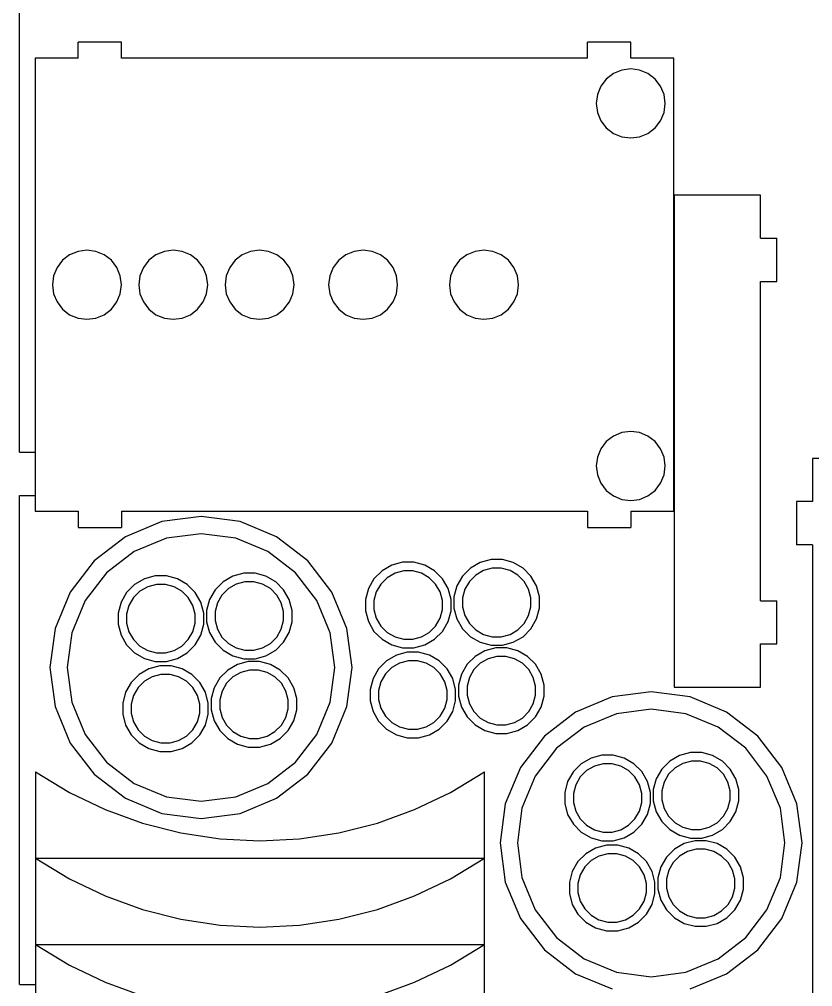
# Model space of a CAD drawing. Header units: inches. Extents: x 0.5 to 30.3, y 0.5 to 37.2.
# Drawn here: x 10.27 to 19.46, y 7.68 to 18.89 of the extents above; entities that cross this region are included whole.
import ezdxf

# ---------------------------------------------------------------- set-up
doc = ezdxf.new("R2010")
doc.units = ezdxf.units.IN
doc.header["$MEASUREMENT"] = 0
doc.layers.get('0').update_dxf_attribs({"color": 13, "true_color": 0xff5454})

msp = doc.modelspace()

# ---------------------------------------------------------------- linework, layer by layer
at = {"color": 96, "true_color": 0x006600}
for p, q in [((10.273, 13.876, 0.013), (10.273, 19.543, 0.013)), ((10.461, 13.376, 0.013), (10.461, 13.876, 0.013)), ((10.273, 7.71, 0.013), (10.273, 13.376, 0.013))]:
    msp.add_line(p, q, dxfattribs=at)
for p, q in [((11.456, 18.629, 0.013), (10.956, 18.629, 0.013)), ((10.956, 18.442, 0.013), (10.956, 18.629, 0.013)), ((11.456, 18.442, 0.013), (11.456, 18.629, 0.013)), ((17.356, 18.629, 0.013), (16.856, 18.629, 0.013)), ((16.856, 18.442, 0.013), (16.856, 18.629, 0.013)), ((17.356, 18.442, 0.013), (17.356, 18.629, 0.013)), ((10.456, 18.442, 0.013), (10.456, 13.876, 0.013)), ((10.956, 18.442, 0.013), (10.456, 18.442, 0.013)), ((16.856, 18.442, 0.013), (11.456, 18.442, 0.013)), ((17.856, 18.442, 0.013), (17.356, 18.442, 0.013)), ((17.856, 13.192, 0.013), (17.856, 18.442, 0.013)), ((17.253, 18.303, 0.013), (17.156, 18.263, 0.013)), ((17.356, 18.317, 0.013), (17.253, 18.303, 0.013)), ((17.46, 18.303, 0.013), (17.356, 18.317, 0.013)), ((17.556, 18.263, 0.013), (17.46, 18.303, 0.013)), ((17.073, 18.2, 0.013), (17.01, 18.117, 0.013)), ((17.156, 18.263, 0.013), (17.073, 18.2, 0.013)), ((17.639, 18.2, 0.013), (17.556, 18.263, 0.013)), ((17.703, 18.117, 0.013), (17.639, 18.2, 0.013)), ((17.01, 18.117, 0.013), (16.97, 18.02, 0.013)), ((17.743, 18.02, 0.013), (17.703, 18.117, 0.013)), ((16.97, 18.02, 0.013), (16.956, 17.917, 0.013)), ((17.756, 17.917, 0.013), (17.743, 18.02, 0.013)), ((16.956, 17.917, 0.013), (16.97, 17.813, 0.013)), ((17.743, 17.813, 0.013), (17.756, 17.917, 0.013)), ((16.97, 17.813, 0.013), (17.01, 17.717, 0.013)), ((17.01, 17.717, 0.013), (17.073, 17.634, 0.013)), ((17.639, 17.634, 0.013), (17.703, 17.717, 0.013)), ((17.703, 17.717, 0.013), (17.743, 17.813, 0.013)), ((17.073, 17.634, 0.013), (17.156, 17.57, 0.013)), ((17.556, 17.57, 0.013), (17.639, 17.634, 0.013)), ((17.156, 17.57, 0.013), (17.253, 17.53, 0.013)), ((17.253, 17.53, 0.013), (17.356, 17.517, 0.013)), ((17.356, 17.517, 0.013), (17.46, 17.53, 0.013)), ((17.46, 17.53, 0.013), (17.556, 17.57, 0.013)), ((17.861, 16.856, 0.013), (17.861, 11.156, 0.013)), ((18.861, 16.856, 0.013), (17.861, 16.856, 0.013)), ((18.861, 16.356, 0.013), (18.861, 16.856, 0.013)), ((18.861, 16.356, 0.013), (19.048, 16.356, 0.013)), ((19.048, 15.856, 0.013), (19.048, 16.356, 0.013)), ((10.856, 16.163, 0.013), (10.773, 16.1, 0.013)), ((10.953, 16.203, 0.013), (10.856, 16.163, 0.013)), ((11.056, 16.217, 0.013), (10.953, 16.203, 0.013)), ((11.16, 16.203, 0.013), (11.056, 16.217, 0.013)), ((11.256, 16.163, 0.013), (11.16, 16.203, 0.013)), ((11.339, 16.1, 0.013), (11.256, 16.163, 0.013)), ((11.856, 16.163, 0.013), (11.773, 16.1, 0.013)), ((11.953, 16.203, 0.013), (11.856, 16.163, 0.013)), ((12.056, 16.217, 0.013), (11.953, 16.203, 0.013)), ((12.16, 16.203, 0.013), (12.056, 16.217, 0.013)), ((12.256, 16.163, 0.013), (12.16, 16.203, 0.013)), ((12.339, 16.1, 0.013), (12.256, 16.163, 0.013)), ((12.856, 16.163, 0.013), (12.773, 16.1, 0.013)), ((12.953, 16.203, 0.013), (12.856, 16.163, 0.013)), ((13.056, 16.217, 0.013), (12.953, 16.203, 0.013)), ((13.16, 16.203, 0.013), (13.056, 16.217, 0.013)), ((13.256, 16.163, 0.013), (13.16, 16.203, 0.013)), ((13.339, 16.1, 0.013), (13.256, 16.163, 0.013)), ((14.056, 16.163, 0.013), (13.973, 16.1, 0.013)), ((14.153, 16.203, 0.013), (14.056, 16.163, 0.013)), ((14.256, 16.217, 0.013), (14.153, 16.203, 0.013)), ((14.36, 16.203, 0.013), (14.256, 16.217, 0.013)), ((14.456, 16.163, 0.013), (14.36, 16.203, 0.013)), ((14.539, 16.1, 0.013), (14.456, 16.163, 0.013)), ((15.456, 16.163, 0.013), (15.373, 16.1, 0.013)), ((15.553, 16.203, 0.013), (15.456, 16.163, 0.013)), ((15.656, 16.217, 0.013), (15.553, 16.203, 0.013)), ((15.76, 16.203, 0.013), (15.656, 16.217, 0.013)), ((15.856, 16.163, 0.013), (15.76, 16.203, 0.013)), ((15.939, 16.1, 0.013), (15.856, 16.163, 0.013)), ((10.773, 16.1, 0.013), (10.71, 16.017, 0.013)), ((11.403, 16.017, 0.013), (11.339, 16.1, 0.013)), ((11.773, 16.1, 0.013), (11.71, 16.017, 0.013)), ((12.403, 16.017, 0.013), (12.339, 16.1, 0.013)), ((12.773, 16.1, 0.013), (12.71, 16.017, 0.013)), ((13.403, 16.017, 0.013), (13.339, 16.1, 0.013)), ((13.973, 16.1, 0.013), (13.91, 16.017, 0.013)), ((14.603, 16.017, 0.013), (14.539, 16.1, 0.013)), ((15.373, 16.1, 0.013), (15.31, 16.017, 0.013)), ((16.003, 16.017, 0.013), (15.939, 16.1, 0.013)), ((10.67, 15.92, 0.013), (10.656, 15.817, 0.013)), ((10.71, 16.017, 0.013), (10.67, 15.92, 0.013)), ((11.443, 15.92, 0.013), (11.403, 16.017, 0.013)), ((11.456, 15.817, 0.013), (11.443, 15.92, 0.013)), ((11.67, 15.92, 0.013), (11.656, 15.817, 0.013)), ((11.71, 16.017, 0.013), (11.67, 15.92, 0.013)), ((12.443, 15.92, 0.013), (12.403, 16.017, 0.013)), ((12.456, 15.817, 0.013), (12.443, 15.92, 0.013)), ((12.67, 15.92, 0.013), (12.656, 15.817, 0.013)), ((12.71, 16.017, 0.013), (12.67, 15.92, 0.013)), ((13.443, 15.92, 0.013), (13.403, 16.017, 0.013)), ((13.456, 15.817, 0.013), (13.443, 15.92, 0.013)), ((13.87, 15.92, 0.013), (13.856, 15.817, 0.013)), ((13.91, 16.017, 0.013), (13.87, 15.92, 0.013)), ((14.643, 15.92, 0.013), (14.603, 16.017, 0.013)), ((14.656, 15.817, 0.013), (14.643, 15.92, 0.013)), ((15.27, 15.92, 0.013), (15.256, 15.817, 0.013)), ((15.31, 16.017, 0.013), (15.27, 15.92, 0.013)), ((16.043, 15.92, 0.013), (16.003, 16.017, 0.013)), ((16.056, 15.817, 0.013), (16.043, 15.92, 0.013)), ((10.656, 15.817, 0.013), (10.67, 15.713, 0.013)), ((11.443, 15.713, 0.013), (11.456, 15.817, 0.013)), ((11.656, 15.817, 0.013), (11.67, 15.713, 0.013)), ((12.443, 15.713, 0.013), (12.456, 15.817, 0.013)), ((12.656, 15.817, 0.013), (12.67, 15.713, 0.013)), ((13.443, 15.713, 0.013), (13.456, 15.817, 0.013)), ((13.856, 15.817, 0.013), (13.87, 15.713, 0.013)), ((14.643, 15.713, 0.013), (14.656, 15.817, 0.013)), ((15.256, 15.817, 0.013), (15.27, 15.713, 0.013)), ((16.043, 15.713, 0.013), (16.056, 15.817, 0.013)), ((18.861, 12.156, 0.013), (18.861, 15.856, 0.013)), ((18.861, 15.856, 0.013), (19.048, 15.856, 0.013)), ((10.67, 15.713, 0.013), (10.71, 15.617, 0.013)), ((11.403, 15.617, 0.013), (11.443, 15.713, 0.013)), ((11.67, 15.713, 0.013), (11.71, 15.617, 0.013)), ((12.403, 15.617, 0.013), (12.443, 15.713, 0.013)), ((12.67, 15.713, 0.013), (12.71, 15.617, 0.013)), ((13.403, 15.617, 0.013), (13.443, 15.713, 0.013)), ((13.87, 15.713, 0.013), (13.91, 15.617, 0.013)), ((14.603, 15.617, 0.013), (14.643, 15.713, 0.013)), ((15.27, 15.713, 0.013), (15.31, 15.617, 0.013)), ((16.003, 15.617, 0.013), (16.043, 15.713, 0.013)), ((10.71, 15.617, 0.013), (10.773, 15.534, 0.013)), ((11.339, 15.534, 0.013), (11.403, 15.617, 0.013)), ((11.71, 15.617, 0.013), (11.773, 15.534, 0.013)), ((12.339, 15.534, 0.013), (12.403, 15.617, 0.013)), ((12.71, 15.617, 0.013), (12.773, 15.534, 0.013)), ((13.339, 15.534, 0.013), (13.403, 15.617, 0.013)), ((13.91, 15.617, 0.013), (13.973, 15.534, 0.013)), ((14.539, 15.534, 0.013), (14.603, 15.617, 0.013)), ((15.31, 15.617, 0.013), (15.373, 15.534, 0.013)), ((15.939, 15.534, 0.013), (16.003, 15.617, 0.013)), ((10.773, 15.534, 0.013), (10.856, 15.47, 0.013)), ((10.856, 15.47, 0.013), (10.953, 15.43, 0.013)), ((11.16, 15.43, 0.013), (11.256, 15.47, 0.013)), ((11.256, 15.47, 0.013), (11.339, 15.534, 0.013)), ((11.773, 15.534, 0.013), (11.856, 15.47, 0.013)), ((11.856, 15.47, 0.013), (11.953, 15.43, 0.013)), ((12.16, 15.43, 0.013), (12.256, 15.47, 0.013)), ((12.256, 15.47, 0.013), (12.339, 15.534, 0.013)), ((12.773, 15.534, 0.013), (12.856, 15.47, 0.013)), ((12.856, 15.47, 0.013), (12.953, 15.43, 0.013)), ((13.16, 15.43, 0.013), (13.256, 15.47, 0.013)), ((13.256, 15.47, 0.013), (13.339, 15.534, 0.013)), ((13.973, 15.534, 0.013), (14.056, 15.47, 0.013)), ((14.056, 15.47, 0.013), (14.153, 15.43, 0.013)), ((14.36, 15.43, 0.013), (14.456, 15.47, 0.013)), ((14.456, 15.47, 0.013), (14.539, 15.534, 0.013)), ((15.373, 15.534, 0.013), (15.456, 15.47, 0.013)), ((15.456, 15.47, 0.013), (15.553, 15.43, 0.013)), ((15.76, 15.43, 0.013), (15.856, 15.47, 0.013)), ((15.856, 15.47, 0.013), (15.939, 15.534, 0.013)), ((10.953, 15.43, 0.013), (11.056, 15.417, 0.013)), ((11.056, 15.417, 0.013), (11.16, 15.43, 0.013)), ((11.953, 15.43, 0.013), (12.056, 15.417, 0.013)), ((12.056, 15.417, 0.013), (12.16, 15.43, 0.013)), ((12.953, 15.43, 0.013), (13.056, 15.417, 0.013)), ((13.056, 15.417, 0.013), (13.16, 15.43, 0.013)), ((14.153, 15.43, 0.013), (14.256, 15.417, 0.013)), ((14.256, 15.417, 0.013), (14.36, 15.43, 0.013)), ((15.553, 15.43, 0.013), (15.656, 15.417, 0.013)), ((15.656, 15.417, 0.013), (15.76, 15.43, 0.013)), ((17.156, 14.063, 0.013), (17.073, 14, 0.013)), ((17.253, 14.103, 0.013), (17.156, 14.063, 0.013)), ((17.356, 14.117, 0.013), (17.253, 14.103, 0.013)), ((17.46, 14.103, 0.013), (17.356, 14.117, 0.013)), ((17.556, 14.063, 0.013), (17.46, 14.103, 0.013)), ((17.639, 14, 0.013), (17.556, 14.063, 0.013)), ((17.01, 13.917, 0.013), (16.97, 13.82, 0.013)), ((17.073, 14, 0.013), (17.01, 13.917, 0.013)), ((17.703, 13.917, 0.013), (17.639, 14, 0.013)), ((17.743, 13.82, 0.013), (17.703, 13.917, 0.013)), ((10.273, 13.876, 0.013), (10.456, 13.876, 0.013)), ((10.456, 13.876, 0.013), (10.461, 13.876, 0.013)), ((10.456, 13.876, 0.013), (10.456, 13.376, 0.013)), ((16.97, 13.82, 0.013), (16.956, 13.717, 0.013)), ((17.756, 13.717, 0.013), (17.743, 13.82, 0.013)), ((24.714, 13.804, 0.001), (19.464, 13.804, 0.001)), ((19.464, 13.804, 0.001), (19.464, 13.304, 0.001)), ((16.956, 13.717, 0.013), (16.97, 13.613, 0.013)), ((17.743, 13.613, 0.013), (17.756, 13.717, 0.013)), ((16.97, 13.613, 0.013), (17.01, 13.517, 0.013)), ((17.703, 13.517, 0.013), (17.743, 13.613, 0.013)), ((17.01, 13.517, 0.013), (17.073, 13.434, 0.013)), ((17.639, 13.434, 0.013), (17.703, 13.517, 0.013)), ((10.273, 13.376, 0.013), (10.456, 13.376, 0.013)), ((10.456, 13.376, 0.013), (10.461, 13.376, 0.013)), ((10.456, 13.376, 0.013), (10.456, 13.192, 0.013)), ((17.073, 13.434, 0.013), (17.156, 13.37, 0.013)), ((17.156, 13.37, 0.013), (17.253, 13.33, 0.013)), ((17.46, 13.33, 0.013), (17.556, 13.37, 0.013)), ((17.556, 13.37, 0.013), (17.639, 13.434, 0.013)), ((17.253, 13.33, 0.013), (17.356, 13.317, 0.013)), ((17.356, 13.317, 0.013), (17.46, 13.33, 0.013)), ((19.464, 13.304, 0.001), (19.277, 13.304, 0.001)), ((19.277, 13.304, 0.001), (19.277, 12.804, 0.001)), ((10.456, 13.192, 0.013), (10.956, 13.192, 0.013)), ((10.956, 13.192, 0.013), (10.956, 13.004, 0.013)), ((11.456, 13.192, 0.013), (11.456, 13.004, 0.013)), ((11.456, 13.192, 0.013), (16.856, 13.192, 0.013)), ((12.378, 13.132, 0.001), (11.925, 13.073, 0.001)), ((12.831, 13.073, 0.001), (12.378, 13.132, 0.001)), ((16.856, 13.192, 0.013), (16.856, 13.004, 0.013)), ((17.356, 13.192, 0.013), (17.356, 13.004, 0.013)), ((17.356, 13.192, 0.013), (17.856, 13.192, 0.013)), ((10.956, 13.004, 0.013), (11.456, 13.004, 0.013)), ((11.925, 13.073, 0.001), (11.503, 12.898, 0.001)), ((13.253, 12.898, 0.001), (12.831, 13.073, 0.001)), ((16.856, 13.004, 0.013), (17.356, 13.004, 0.013)), ((11.503, 12.898, 0.001), (11.141, 12.62, 0.001)), ((12.378, 12.932, 0.001), (11.977, 12.88, 0.001)), ((12.78, 12.88, 0.001), (12.378, 12.932, 0.001)), ((13.616, 12.62, 0.001), (13.253, 12.898, 0.001)), ((11.977, 12.88, 0.001), (11.603, 12.725, 0.001)), ((13.153, 12.725, 0.001), (12.78, 12.88, 0.001)), ((19.464, 12.804, 0.001), (19.277, 12.804, 0.001)), ((19.464, 12.804, 0.001), (19.464, 1.554, 0.001)), ((11.603, 12.725, 0.001), (11.282, 12.478, 0.001)), ((13.474, 12.478, 0.001), (13.153, 12.725, 0.001)), ((11.141, 12.62, 0.001), (10.863, 12.257, 0.001)), ((13.894, 12.257, 0.001), (13.616, 12.62, 0.001)), ((14.588, 12.568, 0.001), (14.475, 12.502, 0.001)), ((14.714, 12.601, 0.001), (14.588, 12.568, 0.001)), ((14.844, 12.601, 0.001), (14.714, 12.601, 0.001)), ((14.97, 12.568, 0.001), (14.844, 12.601, 0.001)), ((15.083, 12.502, 0.001), (14.97, 12.568, 0.001)), ((15.613, 12.598, 0.001), (15.5, 12.533, 0.001)), ((15.739, 12.632, 0.001), (15.613, 12.598, 0.001)), ((15.87, 12.632, 0.001), (15.739, 12.632, 0.001)), ((15.996, 12.598, 0.001), (15.87, 12.632, 0.001)), ((16.109, 12.533, 0.001), (15.996, 12.598, 0.001)), ((11.282, 12.478, 0.001), (11.036, 12.157, 0.001)), ((11.848, 12.444, 0.001), (11.722, 12.41, 0.001)), ((11.978, 12.444, 0.001), (11.848, 12.444, 0.001)), ((12.104, 12.41, 0.001), (11.978, 12.444, 0.001)), ((12.747, 12.44, 0.001), (12.634, 12.375, 0.001)), ((12.873, 12.474, 0.001), (12.747, 12.44, 0.001)), ((13.004, 12.474, 0.001), (12.873, 12.474, 0.001)), ((13.13, 12.44, 0.001), (13.004, 12.474, 0.001)), ((13.243, 12.375, 0.001), (13.13, 12.44, 0.001)), ((13.721, 12.157, 0.001), (13.474, 12.478, 0.001)), ((14.475, 12.502, 0.001), (14.382, 12.41, 0.001)), ((14.626, 12.475, 0.001), (14.536, 12.423, 0.001)), ((14.727, 12.502, 0.001), (14.626, 12.475, 0.001)), ((14.831, 12.502, 0.001), (14.727, 12.502, 0.001)), ((14.932, 12.475, 0.001), (14.831, 12.502, 0.001)), ((15.023, 12.423, 0.001), (14.932, 12.475, 0.001)), ((15.176, 12.41, 0.001), (15.083, 12.502, 0.001)), ((15.408, 12.44, 0.001), (15.343, 12.327, 0.001)), ((15.5, 12.533, 0.001), (15.408, 12.44, 0.001)), ((15.561, 12.453, 0.001), (15.487, 12.379, 0.001)), ((15.651, 12.505, 0.001), (15.561, 12.453, 0.001)), ((15.752, 12.533, 0.001), (15.651, 12.505, 0.001)), ((15.857, 12.533, 0.001), (15.752, 12.533, 0.001)), ((15.958, 12.505, 0.001), (15.857, 12.533, 0.001)), ((16.048, 12.453, 0.001), (15.958, 12.505, 0.001)), ((16.122, 12.379, 0.001), (16.048, 12.453, 0.001)), ((16.201, 12.44, 0.001), (16.109, 12.533, 0.001)), ((16.266, 12.327, 0.001), (16.201, 12.44, 0.001)), ((11.609, 12.345, 0.001), (11.516, 12.252, 0.001)), ((11.722, 12.41, 0.001), (11.609, 12.345, 0.001)), ((11.861, 12.345, 0.001), (11.76, 12.318, 0.001)), ((11.965, 12.345, 0.001), (11.861, 12.345, 0.001)), ((12.066, 12.318, 0.001), (11.965, 12.345, 0.001)), ((12.217, 12.345, 0.001), (12.104, 12.41, 0.001)), ((12.31, 12.252, 0.001), (12.217, 12.345, 0.001)), ((12.634, 12.375, 0.001), (12.542, 12.283, 0.001)), ((12.785, 12.348, 0.001), (12.695, 12.296, 0.001)), ((12.886, 12.375, 0.001), (12.785, 12.348, 0.001)), ((12.991, 12.375, 0.001), (12.886, 12.375, 0.001)), ((13.092, 12.348, 0.001), (12.991, 12.375, 0.001)), ((13.182, 12.296, 0.001), (13.092, 12.348, 0.001)), ((13.335, 12.283, 0.001), (13.243, 12.375, 0.001)), ((14.382, 12.41, 0.001), (14.317, 12.297, 0.001)), ((14.462, 12.349, 0.001), (14.409, 12.259, 0.001)), ((14.536, 12.423, 0.001), (14.462, 12.349, 0.001)), ((15.096, 12.349, 0.001), (15.023, 12.423, 0.001)), ((15.149, 12.259, 0.001), (15.096, 12.349, 0.001)), ((15.241, 12.297, 0.001), (15.176, 12.41, 0.001)), ((15.487, 12.379, 0.001), (15.435, 12.289, 0.001)), ((16.174, 12.289, 0.001), (16.122, 12.379, 0.001)), ((10.863, 12.257, 0.001), (10.688, 11.835, 0.001)), ((11.516, 12.252, 0.001), (11.451, 12.139, 0.001)), ((11.669, 12.265, 0.001), (11.596, 12.192, 0.001)), ((11.76, 12.318, 0.001), (11.669, 12.265, 0.001)), ((12.156, 12.265, 0.001), (12.066, 12.318, 0.001)), ((12.23, 12.192, 0.001), (12.156, 12.265, 0.001)), ((12.375, 12.139, 0.001), (12.31, 12.252, 0.001)), ((12.542, 12.283, 0.001), (12.476, 12.17, 0.001)), ((12.621, 12.222, 0.001), (12.569, 12.131, 0.001)), ((12.695, 12.296, 0.001), (12.621, 12.222, 0.001)), ((13.256, 12.222, 0.001), (13.182, 12.296, 0.001)), ((13.308, 12.131, 0.001), (13.256, 12.222, 0.001)), ((13.4, 12.17, 0.001), (13.335, 12.283, 0.001)), ((14.069, 11.835, 0.001), (13.894, 12.257, 0.001)), ((14.317, 12.297, 0.001), (14.283, 12.171, 0.001)), ((14.409, 12.259, 0.001), (14.382, 12.158, 0.001)), ((15.176, 12.158, 0.001), (15.149, 12.259, 0.001)), ((15.275, 12.171, 0.001), (15.241, 12.297, 0.001)), ((15.343, 12.327, 0.001), (15.309, 12.201, 0.001)), ((15.435, 12.289, 0.001), (15.408, 12.188, 0.001)), ((16.201, 12.188, 0.001), (16.174, 12.289, 0.001)), ((16.3, 12.201, 0.001), (16.266, 12.327, 0.001)), ((11.036, 12.157, 0.001), (10.881, 11.784, 0.001)), ((11.451, 12.139, 0.001), (11.417, 12.013, 0.001)), ((11.596, 12.192, 0.001), (11.543, 12.101, 0.001)), ((12.282, 12.101, 0.001), (12.23, 12.192, 0.001)), ((12.409, 12.013, 0.001), (12.375, 12.139, 0.001)), ((12.476, 12.17, 0.001), (12.443, 12.044, 0.001)), ((12.569, 12.131, 0.001), (12.542, 12.03, 0.001)), ((13.335, 12.03, 0.001), (13.308, 12.131, 0.001)), ((13.434, 12.044, 0.001), (13.4, 12.17, 0.001)), ((13.876, 11.784, 0.001), (13.721, 12.157, 0.001)), ((14.283, 12.171, 0.001), (14.283, 12.04, 0.001)), ((14.382, 12.158, 0.001), (14.382, 12.054, 0.001)), ((15.176, 12.054, 0.001), (15.176, 12.158, 0.001)), ((15.275, 12.04, 0.001), (15.275, 12.171, 0.001)), ((15.309, 12.201, 0.001), (15.309, 12.071, 0.001)), ((15.408, 12.188, 0.001), (15.408, 12.084, 0.001)), ((16.201, 12.084, 0.001), (16.201, 12.188, 0.001)), ((16.3, 12.071, 0.001), (16.3, 12.201, 0.001)), ((18.861, 12.156, 0.013), (19.048, 12.156, 0.013)), ((19.048, 11.656, 0.013), (19.048, 12.156, 0.013)), ((11.417, 12.013, 0.001), (11.417, 11.883, 0.001)), ((11.543, 12.101, 0.001), (11.516, 12, 0.001)), ((11.516, 12, 0.001), (11.516, 11.896, 0.001)), ((12.31, 12, 0.001), (12.282, 12.101, 0.001)), ((12.31, 11.896, 0.001), (12.31, 12, 0.001)), ((12.409, 11.883, 0.001), (12.409, 12.013, 0.001)), ((12.443, 12.044, 0.001), (12.443, 11.913, 0.001)), ((12.542, 12.03, 0.001), (12.542, 11.926, 0.001)), ((13.335, 11.926, 0.001), (13.335, 12.03, 0.001)), ((13.434, 11.913, 0.001), (13.434, 12.044, 0.001)), ((14.283, 12.04, 0.001), (14.317, 11.914, 0.001)), ((14.382, 12.054, 0.001), (14.409, 11.953, 0.001)), ((15.149, 11.953, 0.001), (15.176, 12.054, 0.001)), ((15.241, 11.914, 0.001), (15.275, 12.04, 0.001)), ((15.309, 12.071, 0.001), (15.343, 11.945, 0.001)), ((15.408, 12.084, 0.001), (15.435, 11.983, 0.001)), ((16.174, 11.983, 0.001), (16.201, 12.084, 0.001)), ((16.266, 11.945, 0.001), (16.3, 12.071, 0.001)), ((11.417, 11.883, 0.001), (11.451, 11.757, 0.001)), ((11.516, 11.896, 0.001), (11.543, 11.795, 0.001)), ((12.282, 11.795, 0.001), (12.31, 11.896, 0.001)), ((12.375, 11.757, 0.001), (12.409, 11.883, 0.001)), ((12.443, 11.913, 0.001), (12.476, 11.787, 0.001)), ((12.542, 11.926, 0.001), (12.569, 11.825, 0.001)), ((13.308, 11.825, 0.001), (13.335, 11.926, 0.001)), ((13.4, 11.787, 0.001), (13.434, 11.913, 0.001)), ((14.317, 11.914, 0.001), (14.382, 11.801, 0.001)), ((14.409, 11.953, 0.001), (14.462, 11.862, 0.001)), ((15.096, 11.862, 0.001), (15.149, 11.953, 0.001)), ((15.176, 11.801, 0.001), (15.241, 11.914, 0.001)), ((15.343, 11.945, 0.001), (15.408, 11.832, 0.001)), ((15.435, 11.983, 0.001), (15.487, 11.892, 0.001)), ((15.487, 11.892, 0.001), (15.561, 11.819, 0.001)), ((16.048, 11.819, 0.001), (16.122, 11.892, 0.001)), ((16.122, 11.892, 0.001), (16.174, 11.983, 0.001)), ((16.201, 11.832, 0.001), (16.266, 11.945, 0.001)), ((10.688, 11.835, 0.001), (10.628, 11.382, 0.001)), ((10.881, 11.784, 0.001), (10.828, 11.382, 0.001)), ((11.543, 11.795, 0.001), (11.596, 11.705, 0.001)), ((12.23, 11.705, 0.001), (12.282, 11.795, 0.001)), ((12.476, 11.787, 0.001), (12.542, 11.674, 0.001)), ((12.569, 11.825, 0.001), (12.621, 11.735, 0.001)), ((13.256, 11.735, 0.001), (13.308, 11.825, 0.001)), ((13.335, 11.674, 0.001), (13.4, 11.787, 0.001)), ((13.928, 11.382, 0.001), (13.876, 11.784, 0.001)), ((14.128, 11.382, 0.001), (14.069, 11.835, 0.001)), ((14.382, 11.801, 0.001), (14.475, 11.709, 0.001)), ((14.462, 11.862, 0.001), (14.536, 11.788, 0.001)), ((14.536, 11.788, 0.001), (14.626, 11.736, 0.001)), ((14.932, 11.736, 0.001), (15.023, 11.788, 0.001)), ((15.023, 11.788, 0.001), (15.096, 11.862, 0.001)), ((15.083, 11.709, 0.001), (15.176, 11.801, 0.001)), ((15.408, 11.832, 0.001), (15.5, 11.739, 0.001)), ((15.561, 11.819, 0.001), (15.651, 11.766, 0.001)), ((15.958, 11.766, 0.001), (16.048, 11.819, 0.001)), ((16.109, 11.739, 0.001), (16.201, 11.832, 0.001)), ((11.451, 11.757, 0.001), (11.516, 11.644, 0.001)), ((11.596, 11.705, 0.001), (11.669, 11.631, 0.001)), ((12.156, 11.631, 0.001), (12.23, 11.705, 0.001)), ((12.31, 11.644, 0.001), (12.375, 11.757, 0.001)), ((12.542, 11.674, 0.001), (12.634, 11.582, 0.001)), ((12.621, 11.735, 0.001), (12.695, 11.661, 0.001)), ((12.695, 11.661, 0.001), (12.785, 11.609, 0.001)), ((13.092, 11.609, 0.001), (13.182, 11.661, 0.001)), ((13.182, 11.661, 0.001), (13.256, 11.735, 0.001)), ((13.243, 11.582, 0.001), (13.335, 11.674, 0.001)), ((14.475, 11.709, 0.001), (14.588, 11.644, 0.001)), ((14.626, 11.736, 0.001), (14.727, 11.709, 0.001)), ((14.727, 11.709, 0.001), (14.831, 11.709, 0.001)), ((14.831, 11.709, 0.001), (14.932, 11.736, 0.001)), ((14.97, 11.644, 0.001), (15.083, 11.709, 0.001)), ((15.5, 11.739, 0.001), (15.613, 11.674, 0.001)), ((15.613, 11.674, 0.001), (15.739, 11.64, 0.001)), ((15.651, 11.766, 0.001), (15.752, 11.739, 0.001)), ((15.752, 11.739, 0.001), (15.857, 11.739, 0.001)), ((15.857, 11.739, 0.001), (15.958, 11.766, 0.001)), ((15.87, 11.64, 0.001), (15.996, 11.674, 0.001)), ((15.996, 11.674, 0.001), (16.109, 11.739, 0.001)), ((18.861, 11.156, 0.013), (18.861, 11.656, 0.013)), ((18.861, 11.656, 0.013), (19.048, 11.656, 0.013)), ((11.516, 11.644, 0.001), (11.609, 11.551, 0.001)), ((11.609, 11.551, 0.001), (11.722, 11.486, 0.001)), ((11.669, 11.631, 0.001), (11.76, 11.578, 0.001)), ((11.76, 11.578, 0.001), (11.861, 11.551, 0.001)), ((11.861, 11.551, 0.001), (11.965, 11.551, 0.001)), ((11.965, 11.551, 0.001), (12.066, 11.578, 0.001)), ((12.066, 11.578, 0.001), (12.156, 11.631, 0.001)), ((12.104, 11.486, 0.001), (12.217, 11.551, 0.001)), ((12.217, 11.551, 0.001), (12.31, 11.644, 0.001)), ((12.634, 11.582, 0.001), (12.747, 11.516, 0.001)), ((12.785, 11.609, 0.001), (12.886, 11.582, 0.001)), ((12.886, 11.582, 0.001), (12.991, 11.582, 0.001)), ((12.991, 11.582, 0.001), (13.092, 11.609, 0.001)), ((13.13, 11.516, 0.001), (13.243, 11.582, 0.001)), ((14.588, 11.644, 0.001), (14.714, 11.61, 0.001)), ((14.767, 11.559, 0.001), (14.641, 11.525, 0.001)), ((14.714, 11.61, 0.001), (14.844, 11.61, 0.001)), ((14.898, 11.559, 0.001), (14.767, 11.559, 0.001)), ((14.844, 11.61, 0.001), (14.97, 11.644, 0.001)), ((15.024, 11.525, 0.001), (14.898, 11.559, 0.001)), ((15.666, 11.576, 0.001), (15.553, 11.511, 0.001)), ((15.792, 11.61, 0.001), (15.666, 11.576, 0.001)), ((15.739, 11.64, 0.001), (15.87, 11.64, 0.001)), ((15.923, 11.61, 0.001), (15.792, 11.61, 0.001)), ((16.049, 11.576, 0.001), (15.923, 11.61, 0.001)), ((16.162, 11.511, 0.001), (16.049, 11.576, 0.001)), ((11.722, 11.486, 0.001), (11.848, 11.452, 0.001)), ((11.848, 11.452, 0.001), (11.978, 11.452, 0.001)), ((11.978, 11.452, 0.001), (12.104, 11.486, 0.001)), ((12.747, 11.516, 0.001), (12.873, 11.483, 0.001)), ((12.926, 11.452, 0.001), (12.8, 11.418, 0.001)), ((12.873, 11.483, 0.001), (13.004, 11.483, 0.001)), ((13.057, 11.452, 0.001), (12.926, 11.452, 0.001)), ((13.004, 11.483, 0.001), (13.13, 11.516, 0.001)), ((13.183, 11.418, 0.001), (13.057, 11.452, 0.001)), ((14.528, 11.46, 0.001), (14.436, 11.368, 0.001)), ((14.641, 11.525, 0.001), (14.528, 11.46, 0.001)), ((14.679, 11.433, 0.001), (14.589, 11.381, 0.001)), ((14.78, 11.46, 0.001), (14.679, 11.433, 0.001)), ((14.885, 11.46, 0.001), (14.78, 11.46, 0.001)), ((14.986, 11.433, 0.001), (14.885, 11.46, 0.001)), ((15.076, 11.381, 0.001), (14.986, 11.433, 0.001)), ((15.137, 11.46, 0.001), (15.024, 11.525, 0.001)), ((15.229, 11.368, 0.001), (15.137, 11.46, 0.001)), ((15.553, 11.511, 0.001), (15.461, 11.419, 0.001)), ((15.614, 11.432, 0.001), (15.54, 11.358, 0.001)), ((15.705, 11.484, 0.001), (15.614, 11.432, 0.001)), ((15.805, 11.511, 0.001), (15.705, 11.484, 0.001)), ((15.91, 11.511, 0.001), (15.805, 11.511, 0.001)), ((16.011, 11.484, 0.001), (15.91, 11.511, 0.001)), ((16.101, 11.432, 0.001), (16.011, 11.484, 0.001)), ((16.175, 11.358, 0.001), (16.101, 11.432, 0.001)), ((16.254, 11.419, 0.001), (16.162, 11.511, 0.001)), ((10.628, 11.382, 0.001), (10.688, 10.929, 0.001)), ((10.828, 11.382, 0.001), (10.881, 10.981, 0.001)), ((11.775, 11.368, 0.001), (11.662, 11.302, 0.001)), ((11.901, 11.401, 0.001), (11.775, 11.368, 0.001)), ((12.032, 11.401, 0.001), (11.901, 11.401, 0.001)), ((12.158, 11.368, 0.001), (12.032, 11.401, 0.001)), ((12.271, 11.302, 0.001), (12.158, 11.368, 0.001)), ((12.687, 11.353, 0.001), (12.595, 11.261, 0.001)), ((12.8, 11.418, 0.001), (12.687, 11.353, 0.001)), ((12.838, 11.326, 0.001), (12.748, 11.274, 0.001)), ((12.939, 11.353, 0.001), (12.838, 11.326, 0.001)), ((13.044, 11.353, 0.001), (12.939, 11.353, 0.001)), ((13.145, 11.326, 0.001), (13.044, 11.353, 0.001)), ((13.235, 11.274, 0.001), (13.145, 11.326, 0.001)), ((13.296, 11.353, 0.001), (13.183, 11.418, 0.001)), ((13.388, 11.261, 0.001), (13.296, 11.353, 0.001)), ((13.876, 10.981, 0.001), (13.928, 11.382, 0.001)), ((14.069, 10.929, 0.001), (14.128, 11.382, 0.001)), ((14.436, 11.368, 0.001), (14.371, 11.255, 0.001)), ((14.589, 11.381, 0.001), (14.515, 11.307, 0.001)), ((15.15, 11.307, 0.001), (15.076, 11.381, 0.001)), ((15.294, 11.255, 0.001), (15.229, 11.368, 0.001)), ((15.461, 11.419, 0.001), (15.396, 11.306, 0.001)), ((15.54, 11.358, 0.001), (15.488, 11.267, 0.001)), ((16.227, 11.267, 0.001), (16.175, 11.358, 0.001)), ((16.32, 11.306, 0.001), (16.254, 11.419, 0.001)), ((11.57, 11.21, 0.001), (11.504, 11.097, 0.001)), ((11.662, 11.302, 0.001), (11.57, 11.21, 0.001)), ((11.723, 11.223, 0.001), (11.649, 11.149, 0.001)), ((11.813, 11.275, 0.001), (11.723, 11.223, 0.001)), ((11.914, 11.302, 0.001), (11.813, 11.275, 0.001)), ((12.019, 11.302, 0.001), (11.914, 11.302, 0.001)), ((12.119, 11.275, 0.001), (12.019, 11.302, 0.001)), ((12.21, 11.223, 0.001), (12.119, 11.275, 0.001)), ((12.284, 11.149, 0.001), (12.21, 11.223, 0.001)), ((12.363, 11.21, 0.001), (12.271, 11.302, 0.001)), ((12.428, 11.097, 0.001), (12.363, 11.21, 0.001)), ((12.595, 11.261, 0.001), (12.53, 11.148, 0.001)), ((12.748, 11.274, 0.001), (12.674, 11.2, 0.001)), ((13.309, 11.2, 0.001), (13.235, 11.274, 0.001)), ((13.453, 11.148, 0.001), (13.388, 11.261, 0.001)), ((14.371, 11.255, 0.001), (14.337, 11.129, 0.001)), ((14.463, 11.216, 0.001), (14.436, 11.116, 0.001)), ((14.515, 11.307, 0.001), (14.463, 11.216, 0.001)), ((15.202, 11.216, 0.001), (15.15, 11.307, 0.001)), ((15.229, 11.116, 0.001), (15.202, 11.216, 0.001)), ((15.328, 11.129, 0.001), (15.294, 11.255, 0.001)), ((15.396, 11.306, 0.001), (15.362, 11.179, 0.001)), ((15.488, 11.267, 0.001), (15.461, 11.166, 0.001)), ((16.254, 11.166, 0.001), (16.227, 11.267, 0.001)), ((16.353, 11.179, 0.001), (16.32, 11.306, 0.001)), ((11.504, 11.097, 0.001), (11.471, 10.971, 0.001)), ((11.649, 11.149, 0.001), (11.597, 11.059, 0.001)), ((12.336, 11.059, 0.001), (12.284, 11.149, 0.001)), ((12.462, 10.971, 0.001), (12.428, 11.097, 0.001)), ((12.53, 11.148, 0.001), (12.496, 11.022, 0.001)), ((12.622, 11.11, 0.001), (12.595, 11.009, 0.001)), ((12.674, 11.2, 0.001), (12.622, 11.11, 0.001)), ((13.361, 11.11, 0.001), (13.309, 11.2, 0.001)), ((13.388, 11.009, 0.001), (13.361, 11.11, 0.001)), ((13.487, 11.022, 0.001), (13.453, 11.148, 0.001)), ((14.337, 11.129, 0.001), (14.337, 10.998, 0.001)), ((14.436, 11.116, 0.001), (14.436, 11.011, 0.001)), ((15.229, 11.011, 0.001), (15.229, 11.116, 0.001)), ((15.328, 10.998, 0.001), (15.328, 11.129, 0.001)), ((15.362, 11.179, 0.001), (15.362, 11.049, 0.001)), ((15.461, 11.166, 0.001), (15.461, 11.062, 0.001)), ((16.254, 11.062, 0.001), (16.254, 11.166, 0.001)), ((16.353, 11.049, 0.001), (16.353, 11.179, 0.001)), ((17.593, 11.1, 0.001), (17.14, 11.041, 0.001)), ((18.046, 11.041, 0.001), (17.593, 11.1, 0.001)), ((17.861, 11.156, 0.013), (18.861, 11.156, 0.013)), ((11.597, 11.059, 0.001), (11.57, 10.958, 0.001)), ((12.363, 10.958, 0.001), (12.336, 11.059, 0.001)), ((12.496, 11.022, 0.001), (12.496, 10.891, 0.001)), ((12.595, 11.009, 0.001), (12.595, 10.904, 0.001)), ((13.388, 10.904, 0.001), (13.388, 11.009, 0.001)), ((13.487, 10.891, 0.001), (13.487, 11.022, 0.001)), ((14.337, 10.998, 0.001), (14.371, 10.872, 0.001)), ((14.436, 11.011, 0.001), (14.463, 10.91, 0.001)), ((15.202, 10.91, 0.001), (15.229, 11.011, 0.001)), ((15.294, 10.872, 0.001), (15.328, 10.998, 0.001)), ((15.362, 11.049, 0.001), (15.396, 10.923, 0.001)), ((15.461, 11.062, 0.001), (15.488, 10.961, 0.001)), ((16.227, 10.961, 0.001), (16.254, 11.062, 0.001)), ((16.32, 10.923, 0.001), (16.353, 11.049, 0.001)), ((17.14, 11.041, 0.001), (16.718, 10.866, 0.001)), ((18.468, 10.866, 0.001), (18.046, 11.041, 0.001)), ((10.688, 10.929, 0.001), (10.863, 10.507, 0.001)), ((10.881, 10.981, 0.001), (11.036, 10.607, 0.001)), ((11.471, 10.971, 0.001), (11.471, 10.84, 0.001)), ((11.57, 10.958, 0.001), (11.57, 10.853, 0.001)), ((12.363, 10.853, 0.001), (12.363, 10.958, 0.001)), ((12.462, 10.84, 0.001), (12.462, 10.971, 0.001)), ((12.496, 10.891, 0.001), (12.53, 10.765, 0.001)), ((12.595, 10.904, 0.001), (12.622, 10.803, 0.001)), ((13.361, 10.803, 0.001), (13.388, 10.904, 0.001)), ((13.453, 10.765, 0.001), (13.487, 10.891, 0.001)), ((13.721, 10.607, 0.001), (13.876, 10.981, 0.001)), ((13.894, 10.507, 0.001), (14.069, 10.929, 0.001)), ((14.371, 10.872, 0.001), (14.436, 10.759, 0.001)), ((14.463, 10.91, 0.001), (14.515, 10.82, 0.001)), ((15.15, 10.82, 0.001), (15.202, 10.91, 0.001)), ((15.229, 10.759, 0.001), (15.294, 10.872, 0.001)), ((15.396, 10.923, 0.001), (15.461, 10.81, 0.001)), ((15.488, 10.961, 0.001), (15.54, 10.871, 0.001)), ((16.175, 10.871, 0.001), (16.227, 10.961, 0.001)), ((16.254, 10.81, 0.001), (16.32, 10.923, 0.001)), ((17.593, 10.9, 0.001), (17.192, 10.847, 0.001)), ((17.994, 10.847, 0.001), (17.593, 10.9, 0.001)), ((11.471, 10.84, 0.001), (11.504, 10.714, 0.001)), ((11.57, 10.853, 0.001), (11.597, 10.753, 0.001)), ((12.336, 10.753, 0.001), (12.363, 10.853, 0.001)), ((12.428, 10.714, 0.001), (12.462, 10.84, 0.001)), ((12.53, 10.765, 0.001), (12.595, 10.652, 0.001)), ((12.622, 10.803, 0.001), (12.674, 10.713, 0.001)), ((13.309, 10.713, 0.001), (13.361, 10.803, 0.001)), ((13.388, 10.652, 0.001), (13.453, 10.765, 0.001)), ((14.436, 10.759, 0.001), (14.528, 10.667, 0.001)), ((14.515, 10.82, 0.001), (14.589, 10.746, 0.001)), ((15.076, 10.746, 0.001), (15.15, 10.82, 0.001)), ((15.137, 10.667, 0.001), (15.229, 10.759, 0.001)), ((15.461, 10.81, 0.001), (15.553, 10.718, 0.001)), ((15.54, 10.871, 0.001), (15.614, 10.797, 0.001)), ((15.614, 10.797, 0.001), (15.705, 10.745, 0.001)), ((16.011, 10.745, 0.001), (16.101, 10.797, 0.001)), ((16.101, 10.797, 0.001), (16.175, 10.871, 0.001)), ((16.162, 10.718, 0.001), (16.254, 10.81, 0.001)), ((16.718, 10.866, 0.001), (16.356, 10.588, 0.001)), ((17.192, 10.847, 0.001), (16.818, 10.692, 0.001)), ((18.368, 10.692, 0.001), (17.994, 10.847, 0.001)), ((18.83, 10.588, 0.001), (18.468, 10.866, 0.001)), ((11.504, 10.714, 0.001), (11.57, 10.601, 0.001)), ((11.597, 10.753, 0.001), (11.649, 10.662, 0.001)), ((11.649, 10.662, 0.001), (11.723, 10.588, 0.001)), ((12.21, 10.588, 0.001), (12.284, 10.662, 0.001)), ((12.284, 10.662, 0.001), (12.336, 10.753, 0.001)), ((12.363, 10.601, 0.001), (12.428, 10.714, 0.001)), ((12.595, 10.652, 0.001), (12.687, 10.56, 0.001)), ((12.674, 10.713, 0.001), (12.748, 10.639, 0.001)), ((13.235, 10.639, 0.001), (13.309, 10.713, 0.001)), ((13.296, 10.56, 0.001), (13.388, 10.652, 0.001)), ((14.528, 10.667, 0.001), (14.641, 10.601, 0.001)), ((14.589, 10.746, 0.001), (14.679, 10.694, 0.001)), ((14.679, 10.694, 0.001), (14.78, 10.667, 0.001)), ((14.78, 10.667, 0.001), (14.885, 10.667, 0.001)), ((14.885, 10.667, 0.001), (14.986, 10.694, 0.001)), ((14.986, 10.694, 0.001), (15.076, 10.746, 0.001)), ((15.024, 10.601, 0.001), (15.137, 10.667, 0.001)), ((15.553, 10.718, 0.001), (15.666, 10.652, 0.001)), ((15.666, 10.652, 0.001), (15.792, 10.618, 0.001)), ((15.705, 10.745, 0.001), (15.805, 10.718, 0.001)), ((15.805, 10.718, 0.001), (15.91, 10.718, 0.001)), ((15.91, 10.718, 0.001), (16.011, 10.745, 0.001)), ((15.923, 10.618, 0.001), (16.049, 10.652, 0.001)), ((16.049, 10.652, 0.001), (16.162, 10.718, 0.001)), ((16.818, 10.692, 0.001), (16.497, 10.446, 0.001)), ((18.689, 10.446, 0.001), (18.368, 10.692, 0.001)), ((11.036, 10.607, 0.001), (11.282, 10.286, 0.001)), ((11.57, 10.601, 0.001), (11.662, 10.509, 0.001)), ((11.723, 10.588, 0.001), (11.813, 10.536, 0.001)), ((11.813, 10.536, 0.001), (11.914, 10.509, 0.001)), ((12.019, 10.509, 0.001), (12.119, 10.536, 0.001)), ((12.119, 10.536, 0.001), (12.21, 10.588, 0.001)), ((12.271, 10.509, 0.001), (12.363, 10.601, 0.001)), ((12.687, 10.56, 0.001), (12.8, 10.495, 0.001)), ((12.748, 10.639, 0.001), (12.838, 10.587, 0.001)), ((12.838, 10.587, 0.001), (12.939, 10.56, 0.001)), ((12.939, 10.56, 0.001), (13.044, 10.56, 0.001)), ((13.044, 10.56, 0.001), (13.145, 10.587, 0.001)), ((13.145, 10.587, 0.001), (13.235, 10.639, 0.001)), ((13.183, 10.495, 0.001), (13.296, 10.56, 0.001)), ((13.474, 10.286, 0.001), (13.721, 10.607, 0.001)), ((14.641, 10.601, 0.001), (14.767, 10.568, 0.001)), ((14.767, 10.568, 0.001), (14.898, 10.568, 0.001)), ((14.898, 10.568, 0.001), (15.024, 10.601, 0.001)), ((15.792, 10.618, 0.001), (15.923, 10.618, 0.001)), ((16.356, 10.588, 0.001), (16.078, 10.225, 0.001)), ((19.109, 10.225, 0.001), (18.83, 10.588, 0.001)), ((10.863, 10.507, 0.001), (11.141, 10.145, 0.001)), ((11.662, 10.509, 0.001), (11.775, 10.444, 0.001)), ((11.775, 10.444, 0.001), (11.901, 10.41, 0.001)), ((11.914, 10.509, 0.001), (12.019, 10.509, 0.001)), ((12.032, 10.41, 0.001), (12.158, 10.444, 0.001)), ((12.158, 10.444, 0.001), (12.271, 10.509, 0.001)), ((12.8, 10.495, 0.001), (12.926, 10.461, 0.001)), ((12.926, 10.461, 0.001), (13.057, 10.461, 0.001)), ((13.057, 10.461, 0.001), (13.183, 10.495, 0.001)), ((13.616, 10.145, 0.001), (13.894, 10.507, 0.001)), ((16.497, 10.446, 0.001), (16.251, 10.125, 0.001)), ((18.935, 10.125, 0.001), (18.689, 10.446, 0.001)), ((11.901, 10.41, 0.001), (12.032, 10.41, 0.001)), ((16.897, 10.333, 0.001), (16.784, 10.268, 0.001)), ((17.023, 10.367, 0.001), (16.897, 10.333, 0.001)), ((17.154, 10.367, 0.001), (17.023, 10.367, 0.001)), ((17.28, 10.333, 0.001), (17.154, 10.367, 0.001)), ((17.393, 10.268, 0.001), (17.28, 10.333, 0.001)), ((17.922, 10.363, 0.001), (17.809, 10.298, 0.001)), ((18.048, 10.397, 0.001), (17.922, 10.363, 0.001)), ((18.179, 10.397, 0.001), (18.048, 10.397, 0.001)), ((18.305, 10.363, 0.001), (18.179, 10.397, 0.001)), ((18.418, 10.298, 0.001), (18.305, 10.363, 0.001)), ((11.282, 10.286, 0.001), (11.603, 10.04, 0.001)), ((13.153, 10.04, 0.001), (13.474, 10.286, 0.001)), ((16.078, 10.225, 0.001), (15.903, 9.803, 0.001)), ((16.784, 10.268, 0.001), (16.692, 10.176, 0.001)), ((16.935, 10.241, 0.001), (16.845, 10.188, 0.001)), ((17.036, 10.268, 0.001), (16.935, 10.241, 0.001)), ((17.14, 10.268, 0.001), (17.036, 10.268, 0.001)), ((17.241, 10.241, 0.001), (17.14, 10.268, 0.001)), ((17.332, 10.188, 0.001), (17.241, 10.241, 0.001)), ((17.485, 10.176, 0.001), (17.393, 10.268, 0.001)), ((17.717, 10.206, 0.001), (17.652, 10.093, 0.001)), ((17.809, 10.298, 0.001), (17.717, 10.206, 0.001)), ((17.87, 10.219, 0.001), (17.796, 10.145, 0.001)), ((17.961, 10.271, 0.001), (17.87, 10.219, 0.001)), ((18.062, 10.298, 0.001), (17.961, 10.271, 0.001)), ((18.166, 10.298, 0.001), (18.062, 10.298, 0.001)), ((18.267, 10.271, 0.001), (18.166, 10.298, 0.001)), ((18.357, 10.219, 0.001), (18.267, 10.271, 0.001)), ((18.431, 10.145, 0.001), (18.357, 10.219, 0.001)), ((18.51, 10.206, 0.001), (18.418, 10.298, 0.001)), ((18.576, 10.093, 0.001), (18.51, 10.206, 0.001)), ((19.283, 9.803, 0.001), (19.109, 10.225, 0.001)), ((10.461, 10.174, 0.013), (10.461, 9.174, 0.013)), ((10.461, 10.174, 0.013), (10.853, 9.935, 0.013)), ((11.141, 10.145, 0.001), (11.503, 9.867, 0.001)), ((13.253, 9.867, 0.001), (13.616, 10.145, 0.001)), ((15.268, 9.935, 0.013), (15.661, 10.174, 0.013)), ((15.661, 9.174, 0.013), (15.661, 10.174, 0.013)), ((16.251, 10.125, 0.001), (16.096, 9.751, 0.001)), ((16.692, 10.176, 0.001), (16.626, 10.062, 0.001)), ((16.771, 10.115, 0.001), (16.719, 10.024, 0.001)), ((16.845, 10.188, 0.001), (16.771, 10.115, 0.001)), ((17.406, 10.115, 0.001), (17.332, 10.188, 0.001)), ((17.458, 10.024, 0.001), (17.406, 10.115, 0.001)), ((17.55, 10.062, 0.001), (17.485, 10.176, 0.001)), ((17.652, 10.093, 0.001), (17.618, 9.967, 0.001)), ((17.796, 10.145, 0.001), (17.744, 10.054, 0.001)), ((18.483, 10.054, 0.001), (18.431, 10.145, 0.001)), ((18.609, 9.967, 0.001), (18.576, 10.093, 0.001)), ((19.09, 9.751, 0.001), (18.935, 10.125, 0.001)), ((11.603, 10.04, 0.001), (11.977, 9.885, 0.001)), ((12.78, 9.885, 0.001), (13.153, 10.04, 0.001)), ((16.626, 10.062, 0.001), (16.593, 9.936, 0.001)), ((16.719, 10.024, 0.001), (16.692, 9.923, 0.001)), ((17.485, 9.923, 0.001), (17.458, 10.024, 0.001)), ((17.584, 9.936, 0.001), (17.55, 10.062, 0.001)), ((17.744, 10.054, 0.001), (17.717, 9.954, 0.001)), ((18.51, 9.954, 0.001), (18.483, 10.054, 0.001)), ((10.853, 9.935, 0.013), (11.268, 9.736, 0.013)), ((11.503, 9.867, 0.001), (11.925, 9.692, 0.001)), ((11.977, 9.885, 0.001), (12.378, 9.832, 0.001)), ((12.378, 9.832, 0.001), (12.78, 9.885, 0.001)), ((12.831, 9.692, 0.001), (13.253, 9.867, 0.001)), ((14.853, 9.736, 0.013), (15.268, 9.935, 0.013)), ((16.593, 9.936, 0.001), (16.593, 9.806, 0.001)), ((16.692, 9.923, 0.001), (16.692, 9.819, 0.001)), ((17.485, 9.819, 0.001), (17.485, 9.923, 0.001)), ((17.584, 9.806, 0.001), (17.584, 9.936, 0.001)), ((17.618, 9.967, 0.001), (17.618, 9.836, 0.001)), ((17.717, 9.954, 0.001), (17.717, 9.849, 0.001)), ((18.51, 9.849, 0.001), (18.51, 9.954, 0.001)), ((18.609, 9.836, 0.001), (18.609, 9.967, 0.001)), ((15.903, 9.803, 0.001), (15.843, 9.35, 0.001)), ((16.096, 9.751, 0.001), (16.043, 9.35, 0.001)), ((16.593, 9.806, 0.001), (16.626, 9.68, 0.001)), ((16.692, 9.819, 0.001), (16.719, 9.718, 0.001)), ((17.458, 9.718, 0.001), (17.485, 9.819, 0.001)), ((17.55, 9.68, 0.001), (17.584, 9.806, 0.001)), ((17.618, 9.836, 0.001), (17.652, 9.71, 0.001)), ((17.717, 9.849, 0.001), (17.744, 9.748, 0.001)), ((18.483, 9.748, 0.001), (18.51, 9.849, 0.001)), ((18.576, 9.71, 0.001), (18.609, 9.836, 0.001)), ((19.143, 9.35, 0.001), (19.09, 9.751, 0.001)), ((19.343, 9.35, 0.001), (19.283, 9.803, 0.001)), ((11.268, 9.736, 0.013), (11.7, 9.579, 0.013)), ((11.925, 9.692, 0.001), (12.378, 9.632, 0.001)), ((12.378, 9.632, 0.001), (12.831, 9.692, 0.001)), ((14.421, 9.579, 0.013), (14.853, 9.736, 0.013)), ((16.626, 9.68, 0.001), (16.692, 9.567, 0.001)), ((16.719, 9.718, 0.001), (16.771, 9.628, 0.001)), ((17.406, 9.628, 0.001), (17.458, 9.718, 0.001)), ((17.485, 9.567, 0.001), (17.55, 9.68, 0.001)), ((17.652, 9.71, 0.001), (17.717, 9.597, 0.001)), ((17.744, 9.748, 0.001), (17.796, 9.658, 0.001)), ((17.796, 9.658, 0.001), (17.87, 9.584, 0.001)), ((18.357, 9.584, 0.001), (18.431, 9.658, 0.001)), ((18.431, 9.658, 0.001), (18.483, 9.748, 0.001)), ((18.51, 9.597, 0.001), (18.576, 9.71, 0.001)), ((11.7, 9.579, 0.013), (12.146, 9.465, 0.013)), ((13.975, 9.465, 0.013), (14.421, 9.579, 0.013)), ((16.692, 9.567, 0.001), (16.784, 9.474, 0.001)), ((16.771, 9.628, 0.001), (16.845, 9.554, 0.001)), ((16.845, 9.554, 0.001), (16.935, 9.502, 0.001)), ((17.241, 9.502, 0.001), (17.332, 9.554, 0.001)), ((17.332, 9.554, 0.001), (17.406, 9.628, 0.001)), ((17.393, 9.474, 0.001), (17.485, 9.567, 0.001)), ((17.717, 9.597, 0.001), (17.809, 9.505, 0.001)), ((17.87, 9.584, 0.001), (17.961, 9.532, 0.001)), ((17.961, 9.532, 0.001), (18.062, 9.505, 0.001)), ((18.166, 9.505, 0.001), (18.267, 9.532, 0.001)), ((18.267, 9.532, 0.001), (18.357, 9.584, 0.001)), ((18.418, 9.505, 0.001), (18.51, 9.597, 0.001)), ((12.146, 9.465, 0.013), (12.601, 9.397, 0.013)), ((13.52, 9.397, 0.013), (13.975, 9.465, 0.013)), ((16.784, 9.474, 0.001), (16.897, 9.409, 0.001)), ((16.935, 9.502, 0.001), (17.036, 9.475, 0.001)), ((17.036, 9.475, 0.001), (17.14, 9.475, 0.001)), ((17.14, 9.475, 0.001), (17.241, 9.502, 0.001)), ((17.28, 9.409, 0.001), (17.393, 9.474, 0.001)), ((17.809, 9.505, 0.001), (17.922, 9.439, 0.001)), ((17.922, 9.439, 0.001), (18.048, 9.406, 0.001)), ((18.062, 9.505, 0.001), (18.166, 9.505, 0.001)), ((18.179, 9.406, 0.001), (18.305, 9.439, 0.001)), ((18.305, 9.439, 0.001), (18.418, 9.505, 0.001)), ((12.601, 9.397, 0.013), (13.061, 9.374, 0.013)), ((13.061, 9.374, 0.013), (13.52, 9.397, 0.013)), ((15.843, 9.35, 0.001), (15.903, 8.897, 0.001)), ((16.043, 9.35, 0.001), (16.096, 8.949, 0.001)), ((16.897, 9.409, 0.001), (17.023, 9.375, 0.001)), ((17.076, 9.324, 0.001), (16.95, 9.291, 0.001)), ((17.023, 9.375, 0.001), (17.154, 9.375, 0.001)), ((17.207, 9.324, 0.001), (17.076, 9.324, 0.001)), ((17.154, 9.375, 0.001), (17.28, 9.409, 0.001)), ((17.333, 9.291, 0.001), (17.207, 9.324, 0.001)), ((17.976, 9.342, 0.001), (17.863, 9.276, 0.001)), ((18.102, 9.375, 0.001), (17.976, 9.342, 0.001)), ((18.048, 9.406, 0.001), (18.179, 9.406, 0.001)), ((18.232, 9.375, 0.001), (18.102, 9.375, 0.001)), ((18.358, 9.342, 0.001), (18.232, 9.375, 0.001)), ((18.471, 9.276, 0.001), (18.358, 9.342, 0.001)), ((19.09, 8.949, 0.001), (19.143, 9.35, 0.001)), ((19.283, 8.897, 0.001), (19.343, 9.35, 0.001)), ((16.837, 9.225, 0.001), (16.745, 9.133, 0.001)), ((16.95, 9.291, 0.001), (16.837, 9.225, 0.001)), ((16.989, 9.198, 0.001), (16.898, 9.146, 0.001)), ((17.09, 9.225, 0.001), (16.989, 9.198, 0.001)), ((17.194, 9.225, 0.001), (17.09, 9.225, 0.001)), ((17.295, 9.198, 0.001), (17.194, 9.225, 0.001)), ((17.385, 9.146, 0.001), (17.295, 9.198, 0.001)), ((17.446, 9.225, 0.001), (17.333, 9.291, 0.001)), ((17.538, 9.133, 0.001), (17.446, 9.225, 0.001)), ((17.863, 9.276, 0.001), (17.77, 9.184, 0.001)), ((17.923, 9.197, 0.001), (17.85, 9.123, 0.001)), ((18.014, 9.249, 0.001), (17.923, 9.197, 0.001)), ((18.115, 9.276, 0.001), (18.014, 9.249, 0.001)), ((18.219, 9.276, 0.001), (18.115, 9.276, 0.001)), ((18.32, 9.249, 0.001), (18.219, 9.276, 0.001)), ((18.41, 9.197, 0.001), (18.32, 9.249, 0.001)), ((18.484, 9.123, 0.001), (18.41, 9.197, 0.001)), ((18.564, 9.184, 0.001), (18.471, 9.276, 0.001)), ((10.461, 9.174, 0.013), (10.461, 8.174, 0.013)), ((10.461, 9.174, 0.013), (10.853, 8.935, 0.013)), ((10.461, 9.174, 0.013), (15.661, 9.174, 0.013)), ((15.268, 8.935, 0.013), (15.661, 9.174, 0.013)), ((15.661, 8.174, 0.013), (15.661, 9.174, 0.013)), ((16.745, 9.133, 0.001), (16.68, 9.02, 0.001)), ((16.898, 9.146, 0.001), (16.824, 9.072, 0.001)), ((17.459, 9.072, 0.001), (17.385, 9.146, 0.001)), ((17.604, 9.02, 0.001), (17.538, 9.133, 0.001)), ((17.77, 9.184, 0.001), (17.705, 9.071, 0.001)), ((17.85, 9.123, 0.001), (17.797, 9.033, 0.001)), ((18.536, 9.033, 0.001), (18.484, 9.123, 0.001)), ((18.629, 9.071, 0.001), (18.564, 9.184, 0.001)), ((16.68, 9.02, 0.001), (16.646, 8.894, 0.001)), ((16.772, 8.982, 0.001), (16.745, 8.881, 0.001)), ((16.824, 9.072, 0.001), (16.772, 8.982, 0.001)), ((17.511, 8.982, 0.001), (17.459, 9.072, 0.001)), ((17.538, 8.881, 0.001), (17.511, 8.982, 0.001)), ((17.637, 8.894, 0.001), (17.604, 9.02, 0.001)), ((17.705, 9.071, 0.001), (17.671, 8.945, 0.001)), ((17.797, 9.033, 0.001), (17.77, 8.932, 0.001)), ((18.563, 8.932, 0.001), (18.536, 9.033, 0.001)), ((18.663, 8.945, 0.001), (18.629, 9.071, 0.001)), ((10.853, 8.935, 0.013), (11.268, 8.736, 0.013)), ((14.853, 8.736, 0.013), (15.268, 8.935, 0.013)), ((15.903, 8.897, 0.001), (16.078, 8.475, 0.001)), ((16.096, 8.949, 0.001), (16.251, 8.575, 0.001)), ((16.646, 8.894, 0.001), (16.646, 8.763, 0.001)), ((16.745, 8.881, 0.001), (16.745, 8.777, 0.001)), ((17.538, 8.777, 0.001), (17.538, 8.881, 0.001)), ((17.637, 8.763, 0.001), (17.637, 8.894, 0.001)), ((17.671, 8.945, 0.001), (17.671, 8.814, 0.001)), ((17.77, 8.932, 0.001), (17.77, 8.827, 0.001)), ((18.563, 8.827, 0.001), (18.563, 8.932, 0.001)), ((18.663, 8.814, 0.001), (18.663, 8.945, 0.001)), ((18.935, 8.575, 0.001), (19.09, 8.949, 0.001)), ((19.109, 8.475, 0.001), (19.283, 8.897, 0.001)), ((16.646, 8.763, 0.001), (16.68, 8.637, 0.001)), ((16.745, 8.777, 0.001), (16.772, 8.676, 0.001)), ((17.511, 8.676, 0.001), (17.538, 8.777, 0.001)), ((17.604, 8.637, 0.001), (17.637, 8.763, 0.001)), ((17.671, 8.814, 0.001), (17.705, 8.688, 0.001)), ((17.77, 8.827, 0.001), (17.797, 8.727, 0.001)), ((18.536, 8.727, 0.001), (18.563, 8.827, 0.001)), ((18.629, 8.688, 0.001), (18.663, 8.814, 0.001)), ((11.268, 8.736, 0.013), (11.7, 8.579, 0.013)), ((14.421, 8.579, 0.013), (14.853, 8.736, 0.013)), ((16.68, 8.637, 0.001), (16.745, 8.524, 0.001)), ((16.772, 8.676, 0.001), (16.824, 8.585, 0.001)), ((17.459, 8.585, 0.001), (17.511, 8.676, 0.001)), ((17.538, 8.524, 0.001), (17.604, 8.637, 0.001)), ((17.705, 8.688, 0.001), (17.77, 8.575, 0.001)), ((17.797, 8.727, 0.001), (17.85, 8.636, 0.001)), ((17.85, 8.636, 0.001), (17.923, 8.562, 0.001)), ((18.41, 8.562, 0.001), (18.484, 8.636, 0.001)), ((18.484, 8.636, 0.001), (18.536, 8.727, 0.001)), ((18.564, 8.575, 0.001), (18.629, 8.688, 0.001)), ((11.7, 8.579, 0.013), (12.146, 8.465, 0.013)), ((13.975, 8.465, 0.013), (14.421, 8.579, 0.013)), ((16.251, 8.575, 0.001), (16.497, 8.254, 0.001)), ((16.745, 8.524, 0.001), (16.837, 8.432, 0.001)), ((16.824, 8.585, 0.001), (16.898, 8.511, 0.001)), ((17.385, 8.511, 0.001), (17.459, 8.585, 0.001)), ((17.446, 8.432, 0.001), (17.538, 8.524, 0.001)), ((17.77, 8.575, 0.001), (17.863, 8.483, 0.001)), ((17.923, 8.562, 0.001), (18.014, 8.51, 0.001)), ((18.32, 8.51, 0.001), (18.41, 8.562, 0.001)), ((18.471, 8.483, 0.001), (18.564, 8.575, 0.001)), ((18.689, 8.254, 0.001), (18.935, 8.575, 0.001)), ((12.146, 8.465, 0.013), (12.601, 8.397, 0.013)), ((13.52, 8.397, 0.013), (13.975, 8.465, 0.013)), ((16.078, 8.475, 0.001), (16.356, 8.113, 0.001)), ((16.837, 8.432, 0.001), (16.95, 8.367, 0.001)), ((16.898, 8.511, 0.001), (16.989, 8.459, 0.001)), ((16.989, 8.459, 0.001), (17.09, 8.432, 0.001)), ((17.09, 8.432, 0.001), (17.194, 8.432, 0.001)), ((17.194, 8.432, 0.001), (17.295, 8.459, 0.001)), ((17.295, 8.459, 0.001), (17.385, 8.511, 0.001)), ((17.333, 8.367, 0.001), (17.446, 8.432, 0.001)), ((17.863, 8.483, 0.001), (17.976, 8.418, 0.001)), ((17.976, 8.418, 0.001), (18.102, 8.384, 0.001)), ((18.014, 8.51, 0.001), (18.115, 8.483, 0.001)), ((18.115, 8.483, 0.001), (18.219, 8.483, 0.001)), ((18.219, 8.483, 0.001), (18.32, 8.51, 0.001)), ((18.232, 8.384, 0.001), (18.358, 8.418, 0.001)), ((18.358, 8.418, 0.001), (18.471, 8.483, 0.001)), ((18.83, 8.113, 0.001), (19.109, 8.475, 0.001)), ((12.601, 8.397, 0.013), (13.061, 8.374, 0.013)), ((13.061, 8.374, 0.013), (13.52, 8.397, 0.013)), ((16.95, 8.367, 0.001), (17.076, 8.333, 0.001)), ((17.076, 8.333, 0.001), (17.207, 8.333, 0.001)), ((17.207, 8.333, 0.001), (17.333, 8.367, 0.001)), ((18.102, 8.384, 0.001), (18.232, 8.384, 0.001)), ((16.497, 8.254, 0.001), (16.818, 8.008, 0.001)), ((18.368, 8.008, 0.001), (18.689, 8.254, 0.001)), ((10.461, 8.174, 0.013), (10.461, 7.71, 0.013)), ((10.461, 8.174, 0.013), (10.853, 7.935, 0.013)), ((10.461, 8.174, 0.013), (15.661, 8.174, 0.013)), ((15.268, 7.935, 0.013), (15.661, 8.174, 0.013)), ((15.661, 7.174, 0.013), (15.661, 8.174, 0.013)), ((16.356, 8.113, 0.001), (16.718, 7.835, 0.001)), ((18.468, 7.835, 0.001), (18.83, 8.113, 0.001)), ((16.818, 8.008, 0.001), (17.192, 7.853, 0.001)), ((17.994, 7.853, 0.001), (18.368, 8.008, 0.001)), ((10.853, 7.935, 0.013), (11.268, 7.736, 0.013)), ((14.853, 7.736, 0.013), (15.268, 7.935, 0.013)), ((17.192, 7.853, 0.001), (17.593, 7.8, 0.001)), ((17.593, 7.8, 0.001), (17.994, 7.853, 0.001)), ((11.268, 7.736, 0.013), (11.7, 7.579, 0.013)), ((14.421, 7.579, 0.013), (14.853, 7.736, 0.013)), ((16.718, 7.835, 0.001), (17.14, 7.66, 0.001)), ((18.046, 7.66, 0.001), (18.468, 7.835, 0.001)), ((10.273, 7.71, 0.013), (10.461, 7.71, 0.013)), ((10.461, 7.71, 0.013), (10.461, 7.21, 0.013))]:
    msp.add_line(p, q)

doc.saveas('drawing.dxf')
